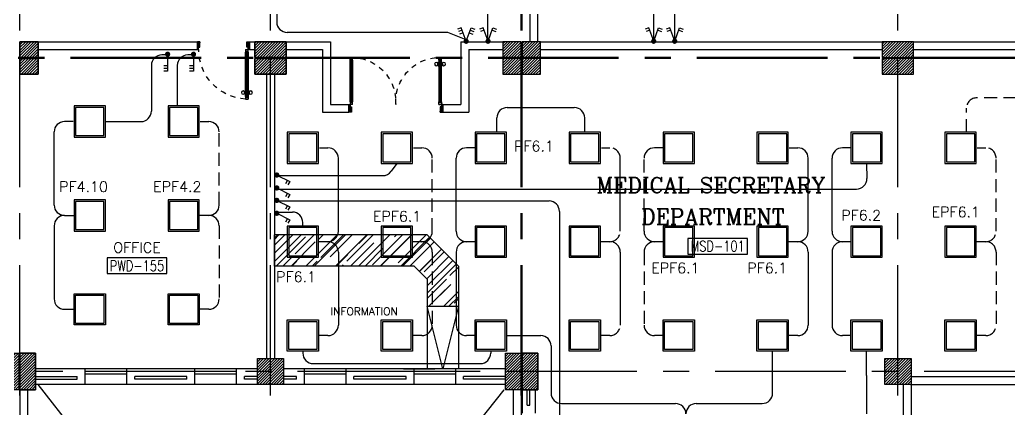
# Model space of a CAD drawing. Extents: x -0.3 to 93.5, y -1.1 to 78.4.
# Drawn here: x 41.01 to 59.96, y 26.62 to 34.09 of the extents above; entities that cross this region are included whole.
import ezdxf
from ezdxf.enums import TextEntityAlignment as Align

# ---------------------------------------------------------------- set-up
doc = ezdxf.new("R2010")
doc.units = 0
doc.header["$MEASUREMENT"] = 0
doc.linetypes.add('CENTERX2', pattern=[4, 2.5, -0.5, 0.5, -0.5])
doc.linetypes.add('HIDDEN', pattern=[0.375, 0.25, -0.125])
doc.layers.get('0').update_dxf_attribs({"linetype": 'CONTINUOUS'})
for name, color, linetype in [('AXES', 11, 'CENTERX2'), ('COL', 11, 'CONTINUOUS'), ('COUNTER', 11, 'CONTINUOUS'), ('DOOR', 7, 'CONTINUOUS'), ('E-CLINE', 2, 'CONTINUOUS'), ('E-HLINE', 2, 'HIDDEN'), ('E-LITE', 4, 'CONTINUOUS'), ('E-SWITCH', 4, 'CONTINUOUS'), ('E-TEXT', 4, 'CONTINUOUS'), ('HAT', 11, 'CONTINUOUS'), ('INSUL', 11, 'CONTINUOUS'), ('RM-BOX', 11, 'CONTINUOUS'), ('RM-NAME', 11, 'CONTINUOUS'), ('RM-NO', 11, 'CONTINUOUS'), ('ROOF', 11, 'CONTINUOUS'), ('SHAFT', 11, 'CONTINUOUS'), ('WALL', 11, 'CONTINUOUS'), ('WIN', 11, 'CONTINUOUS')]:
    doc.layers.add(name, color=color, linetype=linetype)
doc.styles.add('ROMANC', font='romanc', dxfattribs={"height": 0.1})
doc.styles.add('ROMANS', font='ROMANS.shx', dxfattribs={"width": 0.6})

# ---------------------------------------------------------------- blocks, each defined once
blk = doc.blocks.new('RM1')
at = {"layer": 'RM-BOX'}
blk.add_lwpolyline([(570, -200), (-570, -200), (-570, -500), (570, -500)], close=True, dxfattribs=at)
at = {"layer": 'RM-NAME', "style": 'ROMANS'}
for tag, p in [('ROOMNAME1', (0, 324)), ('ROOMNAME2', (0, 0))]:
    blk.add_attdef(tag, text='', height=200, dxfattribs=at).set_placement(p, align=Align.MIDDLE)
at = {"layer": 'RM-NO', "style": 'ROMANS', "width": 0.8}
blk.add_attdef('ROOMNO', text='', height=200, dxfattribs=at).set_placement((0, -350), align=Align.MIDDLE)
blk = doc.blocks.new('*X94')
at = {"color": 0}
for p, q in [((215909, 139859), (216399, 140350)), ((215909, 139912), (216346, 140350)), ((215909, 139965), (216293, 140350)), ((215909, 140018), (216240, 140350)), ((215909, 140071), (216187, 140350)), ((215909, 140124), (216134, 140350)), ((215909, 140177), (216081, 140350)), ((215909, 140230), (216028, 140350)), ((215909, 140283), (215975, 140350)), ((215909, 140337), (215922, 140350)), ((215952, 139850), (216409, 140306)), ((216005, 139850), (216409, 140253)), ((216058, 139850), (216409, 140200)), ((216111, 139850), (216409, 140147)), ((216164, 139850), (216409, 140094)), ((216217, 139850), (216409, 140041)), ((216270, 139850), (216409, 139988)), ((216323, 139850), (216409, 139935)), ((216376, 139850), (216409, 139882))]:
    blk.add_line(p, q, dxfattribs=at)
blk = doc.blocks.new('COL50')
at = {"layer": 'COL'}
blk.add_lwpolyline([(-250, 250), (-250, -250), (250, -250), (250, 250)], close=True, dxfattribs=at)
blk = doc.blocks.new('*X72')
at = {"color": 0}
for p, q in [((227929, 139894), (228385, 140350)), ((227929, 139947), (228331, 140350)), ((227929, 140000), (228278, 140350)), ((227929, 140053), (228225, 140350)), ((227929, 140106), (228172, 140350)), ((227929, 140159), (228119, 140350)), ((227929, 140212), (228066, 140350)), ((227929, 140265), (228013, 140350)), ((227929, 140318), (227960, 140350)), ((227938, 139850), (228429, 140341)), ((227991, 139850), (228429, 140288)), ((228044, 139850), (228429, 140235)), ((228097, 139850), (228429, 140182)), ((228150, 139850), (228429, 140129)), ((228203, 139850), (228429, 140076)), ((228256, 139850), (228429, 140023)), ((228309, 139850), (228429, 139969)), ((228362, 139850), (228429, 139916)), ((228415, 139850), (228429, 139863))]:
    blk.add_line(p, q, dxfattribs=at)
blk = doc.blocks.new('A$C272A55A0')
at = {"layer": 'DOOR', "color": 0, "linetype": 'ByBlock'}
for p, q in [((0, 900), (0, 1050)), ((50, 1050), (0, 1050)), ((25, 950), (50, 950)), ((25, 900), (25, 950)), ((50, 950), (50, 1050)), ((1750, 950), (1750, 1050)), ((1750, 1050), (1800, 1050)), ((1775, 950), (1750, 950)), ((1775, 900), (1775, 950)), ((1800, 1050), (1800, 900)), ((0, 900), (25, 900)), ((75, 900), (25, 900)), ((25, 850), (25, 900)), ((42, 850), (25, 850)), ((58, 870), (42, 870)), ((42, 870), (42, 850)), ((58, 850), (58, 870)), ((75, 850), (58, 850)), ((75, 900), (75, 850)), ((1725, 900), (1775, 900)), ((1725, 900), (1725, 850)), ((1725, 850), (1742, 850)), ((1742, 870), (1758, 870)), ((1742, 850), (1742, 870)), ((1758, 870), (1758, 850)), ((1758, 850), (1775, 850)), ((1800, 900), (1775, 900)), ((1775, 850), (1775, 900)), ((25, 50), (42, 50)), ((25, 50), (25, 0)), ((25, 0), (75, 0)), ((75, 0), (25, 0)), ((42, 50), (42, 30)), ((42, 30), (58, 30)), ((58, 50), (75, 50)), ((58, 50), (58, 30)), ((75, 50), (75, 0)), ((1718, 160), (1709, 160)), ((1709, 95), (1709, 160)), ((1718, 95), (1709, 95)), ((1725, 173), (1718, 173)), ((1718, 173), (1718, 83)), ((1718, 95), (1718, 160)), ((1725, 83), (1718, 83)), ((1742, 50), (1725, 50)), ((1725, 50), (1725, 0)), ((1775, 0), (1725, 0)), ((1725, 0), (1775, 0)), ((1742, 50), (1742, 30)), ((1758, 30), (1742, 30)), ((1775, 50), (1758, 50)), ((1758, 50), (1758, 30)), ((1775, 173), (1782, 173)), ((1775, 83), (1782, 83)), ((1775, 50), (1775, 0)), ((1782, 173), (1782, 83)), ((1782, 160), (1791, 160)), ((1782, 95), (1782, 160)), ((1782, 95), (1791, 95)), ((1791, 95), (1791, 160))]:
    blk.add_line(p, q, dxfattribs=at)
at = {"layer": 'DOOR', "color": 9, "linetype": 'ByBlock'}
for p, q in [((50, 1050), (0, 1010)), ((50, 1050), (0, 937)), ((50, 1050), (37, 950)), ((1750, 1050), (1800, 1010)), ((1750, 1050), (1800, 937)), ((1750, 1050), (1763, 950))]:
    blk.add_line(p, q, dxfattribs=at)
at = {"layer": 'DOOR', "linetype": 'ByBlock'}
for p, q in [((25, 850), (25, 50)), ((42, 850), (42, 50)), ((58, 850), (58, 50)), ((75, 50), (75, 850)), ((1725, 50), (1725, 850)), ((1742, 850), (1742, 50)), ((1758, 850), (1758, 50)), ((1775, 850), (1775, 50))]:
    blk.add_line(p, q, dxfattribs=at)
at = {"layer": 'DOOR', "color": 0, "linetype": 'ByBlock'}
for centre in [(1676, 128), (1824, 128)]:
    blk.add_circle(centre, 32.4, dxfattribs=at)
at = {"layer": 'DOOR', "color": 9, "linetype": 'ByBlock'}
for centre, radius, start, end in [((50, 1050), 54.4, 203.2074, 270), ((50, 1050), 74.4, 227.7764, 270), ((50, 1050), 94.4, 238.0182, 270), ((50, 1050), 34.4, 180, 270), ((50, 1050), 14.4, 180, 270), ((1750, 1050), 14.4, 270, 0), ((1750, 1050), 34.4, 270, 0), ((1750, 1050), 54.4, 270, 336.7926), ((1750, 1050), 74.4, 270, 312.2236), ((1750, 1050), 94.4, 270, 301.9818), ((50, 1050), 114, 244.0838, 257.3774), ((50, 1050), 134, 248.1598, 259.28), ((50, 1050), 154, 251.1053, 256.2858), ((1750, 1050), 114, 282.6226, 295.9162), ((1750, 1050), 134, 280.72, 291.8402), ((1750, 1050), 154, 283.7142, 288.8947)]:
    blk.add_arc(centre, radius, start, end, dxfattribs=at)
at = {"layer": 'DOOR', "linetype": 'HIDDEN', "ltscale": 0.5}
for centre, start, end in [((50, 851), 268.3174, 3.2965), ((1750, 851), 176.7035, 271.6826)]:
    blk.add_arc(centre, 851, start, end, dxfattribs=at)
at = {"layer": 'WALL', "linetype": 'ByBlock'}
blk.add_line((1800, 900), (1800, 1050), dxfattribs=at)
blk = doc.blocks.new('C7')
at = {"layer": 'HAT'}
h = blk.add_hatch(dxfattribs=at)
h.set_pattern_fill('ANSI31', color=256, scale=300, style=0)
h.set_pattern_definition([(45, (-248876.182, -51411.005), (-26.5165043, 26.5165043), [])])
h.paths.add_polyline_path([(350, 300), (250, 300), (0, 300), (0, 0), (350, 0)])
at = {"layer": 'COL'}
blk.add_lwpolyline([(0, 300), (0, 0), (350, 0), (350, 300)], close=True, dxfattribs=at)
blk = doc.blocks.new('C5')
at = {"layer": 'HAT', "linetype": 'ByBlock'}
h = blk.add_hatch(dxfattribs=at)
h.set_pattern_fill('ANSI31', color=256, scale=300, style=0)
h.set_pattern_definition([(45, (-223356.182, -51411.005), (-26.516504, 26.516504), [])])
h.paths.add_polyline_path([(300, 300), (0, 300), (0, 0), (300, 0)])
h.paths.add_polyline_path([(600, 300), (300, 300), (300, 0), (600, 0)])
at = {"layer": 'COL'}
blk.add_lwpolyline([(600, 300), (0, 300), (0, 0), (600, 0)], close=True, dxfattribs=at)
blk = doc.blocks.new('C11')
at = {"layer": 'HAT'}
h = blk.add_hatch(dxfattribs=at)
h.set_pattern_fill('ANSI31', color=256, scale=300, style=0)
h.set_pattern_definition([(45, (-248556.182, -75061.005), (-26.5165043, 26.5165043), [])])
h.paths.add_polyline_path([(300, 700), (0, 700), (0, 350), (300, 350)])
h.paths.add_polyline_path([(300, 350), (0, 350), (0, 0), (300, 0)])
at = {"layer": 'COL'}
blk.add_lwpolyline([(300, 700), (300, 0), (0, 0), (0, 700)], close=True, dxfattribs=at)
blk = doc.blocks.new('C11D')
at = {"layer": 'COL', "linetype": 'ByBlock'}
for p in [(-320, 0), (0, 0)]:
    blk.add_blockref('C11', p, dxfattribs=at)
blk = doc.blocks.new('DOOR-10')
at = {"layer": 'DOOR', "color": 0, "linetype": 'ByBlock'}
for p, q in [((-83, 1005), (-92, 1005)), ((-92, 1005), (-92, 940)), ((-76, 1018), (-83, 1018)), ((-83, 928), (-83, 1018)), ((-83, 1005), (-83, 940)), ((-26, 1100), (-76, 1100)), ((-76, 1100), (-26, 1100)), ((-76, 1050), (-76, 1100)), ((-59, 1050), (-76, 1050)), ((-43, 1070), (-59, 1070)), ((-59, 1050), (-59, 1070)), ((-43, 1050), (-43, 1070)), ((-26, 1050), (-43, 1050)), ((-26, 1050), (-26, 1100)), ((-26, 1018), (-18, 1018)), ((-18, 928), (-18, 1018)), ((-18, 1005), (-9, 1005)), ((-18, 1005), (-18, 940)), ((-9, 1005), (-9, 940)), ((-83, 940), (-92, 940)), ((-76, 928), (-83, 928)), ((-26, 928), (-18, 928)), ((-18, 940), (-9, 940)), ((-76, 200), (-59, 200)), ((-76, 150), (-76, 200)), ((-59, 200), (-59, 180)), ((-43, 200), (-26, 200)), ((-43, 180), (-43, 200)), ((-26, 200), (-26, 150)), ((-1001, 0), (-1001, 150)), ((-1001, 150), (-976, 150)), ((-1001, 150), (-1001, 0)), ((-951, 0), (-1001, 0)), ((-976, 150), (-976, 100)), ((-976, 100), (-951, 100)), ((-951, 100), (-951, 0)), ((-76, 150), (-26, 150)), ((-59, 180), (-43, 180)), ((-51, 100), (-51, 0)), ((-26, 100), (-51, 100)), ((-51, 0), (-1, 0)), ((-1, 150), (-26, 150)), ((-26, 150), (-26, 100))]:
    blk.add_line(p, q, dxfattribs=at)
at = {"layer": 'DOOR', "linetype": 'ByBlock'}
for p, q in [((-76, 1050), (-76, 200)), ((-59, 200), (-59, 1050)), ((-43, 200), (-43, 1050)), ((-26, 200), (-26, 1050))]:
    blk.add_line(p, q, dxfattribs=at)
at = {"layer": 'DOOR', "color": 9, "linetype": 'ByBlock'}
for p, q in [((-951, 0), (-1001, 114)), ((-951, 0), (-1001, 40)), ((-951, 0), (-964, 100)), ((-51, 0), (-1, 114)), ((-51, 0), (-37, 100)), ((-51, 0), (-1, 40)), ((-1, 0), (-1, 150))]:
    blk.add_line(p, q, dxfattribs=at)
at = {"layer": 'DOOR', "color": 0, "linetype": 'ByBlock'}
for centre in [(-124, 973), (23, 973)]:
    blk.add_circle(centre, 32.4, dxfattribs=at)
at = {"layer": 'DOOR', "linetype": 'HIDDEN', "ltscale": 0.5}
blk.add_arc((-23, 149), 952, 93.1482, 179.9482, dxfattribs=at)
at = {"layer": 'DOOR', "color": 9, "linetype": 'ByBlock'}
for centre, radius, start, end in [((-951, 0), 154, 103.7142, 108.8947), ((-951, 0), 134, 100.72, 111.8402), ((-951, 0), 94.4, 90, 121.9818), ((-951, 0), 74.4, 90, 132.2236), ((-951, 0), 54.4, 90, 156.7926), ((-951, 0), 34.4, 90, 180), ((-951, 0), 14.4, 90, 180), ((-51, 0), 94.4, 58.0182, 90), ((-51, 0), 74.4, 47.7764, 90), ((-51, 0), 54.4, 23.2074, 90), ((-51, 0), 34.4, 0, 90), ((-51, 0), 14.4, 0, 90), ((-51, 0), 134, 68.1598, 79.28), ((-51, 0), 114, 64.0838, 77.3774), ((-51, 0), 154, 71.1053, 76.2858)]:
    blk.add_arc(centre, radius, start, end, dxfattribs=at)
blk = doc.blocks.new('L42')
at = {"layer": 'E-LITE'}
for p, q in [((0.3, 0.3), (-0.3, 0.3)), ((-0.3, 0.3), (-0.3, -0.3)), ((0.3, -0.3), (0.3, 0.3)), ((-0.3, -0.3), (0.3, -0.3))]:
    blk.add_line(p, q, dxfattribs=at)
at = {"layer": 'E-LITE', "color": 8}
blk.add_lwpolyline([(-0.27, 0.27), (-0.27, -0.27), (0.27, -0.27), (0.27, 0.27)], close=True, dxfattribs=at)
blk = doc.blocks.new('3G2W')
for p, q in [((0, 0), (0.517, 0.188)), ((0, 0), (0.517, -0.188)), ((0.329, 0.12), (0.278, 0.261)), ((0.423, 0.154), (0.372, 0.295)), ((0.517, 0.188), (0.466, 0.329)), ((0.329, -0.12), (0.278, -0.261)), ((0.423, -0.154), (0.372, -0.295)), ((0.517, -0.188), (0.466, -0.329))]:
    blk.add_line(p, q)
at = {"const_width": 0.1}
blk.add_lwpolyline([(-0.05, 0, 1), (0.05, 0, 1)], format="xyb", close=True, dxfattribs=at)
blk = doc.blocks.new('2G2W')
for p, q in [((0, 0), (0.517, 0.188)), ((0, 0), (0.517, -0.188)), ((0.423, 0.154), (0.372, 0.295)), ((0.517, 0.188), (0.466, 0.329)), ((0.423, -0.154), (0.372, -0.295)), ((0.517, -0.188), (0.466, -0.329))]:
    blk.add_line(p, q)
at = {"const_width": 0.1}
blk.add_lwpolyline([(-0.05, 0, 1), (0.05, 0, 1)], format="xyb", close=True, dxfattribs=at)
blk = doc.blocks.new('2G1W')
for p, q in [((0, 0), (0.55, 0)), ((0.45, 0), (0.45, -0.15)), ((0.55, 0), (0.55, -0.15))]:
    blk.add_line(p, q)
at = {"const_width": 0.1}
blk.add_lwpolyline([(-0.05, 0, 1), (0.05, 0, 1)], format="xyb", close=True, dxfattribs=at)

msp = doc.modelspace()

# ---------------------------------------------------------------- hatches: boundary and pattern name
at = {"layer": 'COUNTER', "linetype": 'ByBlock'}
h = msp.add_hatch(dxfattribs=at)
h.set_pattern_fill('AR-RROOF', color=11, scale=0.3, angle=45, style=0)
h.set_pattern_definition([(45, (-249.90383, -112.74973), (0.25455844, 0.6788225), [4.5, -0.6, 1.5, -0.3]), (45, (-249.72776, -112.36153), (-0.49426764, 0.07000357), [0.9, -0.099, 1.8, -0.225]), (45, (-249.97808, -112.46336), (0.96095812, 1.24521504), [2.4, -0.42, 1.2, -0.3])])
h.paths.add_polyline_path([(45.8874, 29.97), (45.8874, 29.37), (48.5638, 29.37), (48.8124, 29.1215), (48.8124, 28.6), (49.4124, 28.6), (49.4124, 29.37), (48.8124, 29.97)])

# ---------------------------------------------------------------- linework, layer by layer
at = {"layer": 'AXES'}
for p, q in [((45.8124, -1.1143), (45.8124, 77.6984)), ((57.8324, -1.1143), (57.8324, 77.6984)), ((41.0124, -1.1143), (41.0124, 77.3484)), ((50.6124, -1.1143), (50.6124, 77.3484)), ((50.6324, -1.1143), (50.6324, 77.3484)), ((92.4824, 33.37), (30.1924, 33.37)), ((92.4824, 33.35), (30.1924, 33.35)), ((92.8324, 27.35), (40.7424, 27.35))]:
    msp.add_line(p, q, dxfattribs=at)
at = {"layer": 'COUNTER', "linetype": 'ByBlock'}
for p, q in [((45.8874, 29.37), (45.8874, 29.97)), ((48.8124, 29.97), (45.8874, 29.97)), ((48.8124, 29.97), (49.4124, 29.37)), ((48.5638, 29.37), (45.8874, 29.37)), ((48.5638, 29.37), (48.8124, 29.1215)), ((49.4124, 29.37), (49.4124, 27.4)), ((48.8124, 29.1215), (48.8124, 27.4)), ((48.8124, 28.6), (49.4124, 28.6)), ((49.1124, 27.4), (48.8124, 28.6)), ((49.4124, 28.6), (49.1124, 27.4)), ((48.3624, 27.4), (48.9624, 27.4))]:
    msp.add_line(p, q, dxfattribs=at)
at = {"layer": 'E-CLINE', "color": 4, "linetype": 'ByBlock'}
for p, q in [((50.3494, 32.4091), (51.6322, 32.4091)), ((51.8322, 31.9375), (51.8322, 32.2091)), ((41.8691, 30.3404), (42.0501, 30.3404)), ((44.631, 30.3404), (44.4501, 30.3404)), ((46.9131, 29.8375), (46.7322, 29.8375)), ((48.7131, 29.8375), (48.5322, 29.8375)), ((49.7322, 29.8375), (49.5701, 29.8375)), ((52.3131, 29.8375), (52.1322, 29.8375)), ((53.3322, 29.8375), (53.1701, 29.8375)), ((55.9131, 29.8375), (55.7322, 29.8375)), ((56.9322, 29.8375), (56.7701, 29.8375)), ((59.5131, 29.8375), (59.3322, 29.8375)), ((41.8691, 28.5404), (42.0501, 28.5404)), ((44.631, 28.5404), (44.4501, 28.5404)), ((46.9131, 28.0375), (46.7322, 28.0375)), ((48.7131, 28.0375), (48.5322, 28.0375)), ((49.7322, 28.0375), (49.5701, 28.0375)), ((50.3322, 28.0375), (50.9887, 28.0375)), ((52.3131, 28.0375), (52.1322, 28.0375)), ((53.3322, 28.0375), (53.1701, 28.0375)), ((55.9131, 28.0375), (55.7322, 28.0375)), ((56.9322, 28.0375), (56.7701, 28.0375)), ((59.5131, 28.0375), (59.3322, 28.0375)), ((46.4322, 27.7375), (46.4322, 27.7009)), ((50.0322, 27.7375), (50.0322, 27.7009)), ((51.1887, 27.8375), (51.1887, 26.9343)), ((55.4322, 26.9343), (55.4322, 27.7375)), ((57.2322, 27.2716), (57.2322, 27.7375)), ((46.6322, 27.5009), (49.8322, 27.5009)), ((57.2322, 27.2716), (57.2322, 26.5343)), ((51.3887, 26.7343), (53.5702, 26.7343)), ((53.9702, 26.7343), (55.2322, 26.7343))]:
    msp.add_line(p, q, dxfattribs=at)
at = {"layer": 'E-CLINE', "color": 4}
for p, q in [((42.0312, 32.1404), (41.8691, 32.1404)), ((44.469, 32.1404), (44.631, 32.1404)), ((50.1494, 31.9375), (50.1494, 32.2091)), ((41.6691, 30.5404), (41.6691, 31.9404)), ((46.751, 31.6375), (46.9131, 31.6375)), ((48.551, 31.6375), (48.7131, 31.6375)), ((49.7322, 31.6375), (49.5701, 31.6375)), ((52.151, 31.6375), (52.3131, 31.6375)), ((53.3322, 31.6375), (53.1701, 31.6375)), ((55.751, 31.6375), (55.9131, 31.6375)), ((56.9322, 31.6375), (56.7701, 31.6375)), ((59.351, 31.6375), (59.5131, 31.6375)), ((47.1131, 30.0375), (47.1131, 31.4375)), ((49.3701, 30.0375), (49.3701, 31.4375)), ((52.5131, 30.0375), (52.5131, 31.4375)), ((56.1131, 30.0375), (56.1131, 31.4375)), ((56.5701, 30.0375), (56.5701, 31.4375)), ((41.6691, 30.1404), (41.6691, 28.7404)), ((47.1131, 29.6375), (47.1131, 28.2375)), ((49.3701, 29.6375), (49.3701, 28.2375)), ((52.5131, 29.6375), (52.5131, 28.2375)), ((56.1131, 29.6375), (56.1131, 28.2375)), ((56.5701, 29.6375), (56.5701, 28.2375))]:
    msp.add_line(p, q, dxfattribs=at)
at = {"layer": 'E-CLINE', "color": 4, "linetype": 'ByBlock'}
for centre, start, end in [((50.3494, 32.2091), 90, 180), ((51.6322, 32.2091), 0, 90), ((41.8691, 30.5404), 180, 270), ((44.631, 30.5404), 270, 0), ((41.8691, 30.1404), 90, 180), ((44.631, 30.1404), 0, 90), ((46.9131, 30.0375), 270, 0), ((48.7131, 30.0375), 270, 0), ((49.5701, 30.0375), 180, 270), ((53.1701, 30.0375), 180, 270), ((55.9131, 30.0375), 270, 0), ((56.7701, 30.0375), 180, 270), ((46.9131, 29.6375), 0, 90), ((48.7131, 29.6375), 0, 90), ((49.5701, 29.6375), 90, 180), ((53.1701, 29.6375), 90, 180), ((55.9131, 29.6375), 0, 90), ((56.7701, 29.6375), 90, 180), ((41.8691, 28.7404), 180, 270), ((44.631, 28.7404), 270, 0), ((46.9131, 28.2375), 270, 0), ((48.7131, 28.2375), 270, 0), ((49.5701, 28.2375), 180, 270), ((53.1701, 28.2375), 180, 270), ((55.9131, 28.2375), 270, 0), ((56.7701, 28.2375), 180, 270), ((50.9887, 27.8375), 0, 90), ((46.6322, 27.7009), 180, 270), ((49.8322, 27.7009), 270, 0), ((51.3887, 26.9343), 180, 270), ((55.2322, 26.9343), 270, 0), ((53.5702, 26.5343), 0, 90), ((53.9702, 26.5343), 90, 180)]:
    msp.add_arc(centre, 0.2, start, end, dxfattribs=at)
at = {"layer": 'E-CLINE', "color": 4}
for centre, start, end in [((41.8691, 31.9404), 90, 180), ((44.631, 31.9404), 0, 90), ((46.9131, 31.4375), 0, 90), ((48.7131, 31.4375), 0, 90), ((49.5701, 31.4375), 90, 180), ((53.1701, 31.4375), 90, 180), ((55.9131, 31.4375), 0, 90), ((56.7701, 31.4375), 90, 180)]:
    msp.add_arc(centre, 0.2, start, end, dxfattribs=at)
at = {"layer": 'E-HLINE', "color": 4}
for p, q in [((64.2322, 32.5957), (59.3454, 32.5957)), ((59.1454, 31.9375), (59.1454, 32.3957)), ((44.831, 30.5404), (44.831, 31.9404)), ((48.9131, 30.0375), (48.9131, 31.4375)), ((52.9701, 30.0375), (52.9701, 31.4375)), ((59.7131, 30.0375), (59.7131, 31.4375)), ((44.831, 30.1404), (44.831, 28.7404)), ((48.9131, 29.6375), (48.9131, 28.2375)), ((52.9701, 29.6375), (52.9701, 28.2375)), ((59.7131, 29.6375), (59.7131, 28.2375))]:
    msp.add_line(p, q, dxfattribs=at)
for centre, start, end in [((59.3454, 32.3957), 90, 180), ((52.3131, 31.4375), 0, 90), ((59.5131, 31.4375), 0, 90), ((52.3131, 30.0375), 270, 0), ((59.5131, 30.0375), 270, 0), ((52.3131, 29.6375), 0, 90), ((59.5131, 29.6375), 0, 90), ((52.3131, 28.2375), 270, 0), ((59.5131, 28.2375), 270, 0)]:
    msp.add_arc(centre, 0.2, start, end, dxfattribs=at)
at = {"layer": 'E-SWITCH', "linetype": 'ByBlock', "ltscale": 0.3}
for p, q in [((45.9329, 34.949), (45.9329, 34.0492)), ((49.2106, 33.8492), (46.1329, 33.8492)), ((49.5613, 33.7052), (49.2106, 33.8492)), ((48.2322, 31.3375), (48.1232, 31.1865)), ((57.2322, 31.3375), (57.2389, 31.0498)), ((45.9572, 31.1035), (47.961, 31.1035)), ((45.9236, 30.8451), (57.0389, 30.8451)), ((45.9572, 30.6179), (51.1488, 30.6179)), ((45.946, 30.4042), (46.2322, 30.4042)), ((51.3488, 30.4179), (51.3488, 26.1025)), ((46.4322, 30.1375), (46.4322, 30.2042))]:
    msp.add_line(p, q, dxfattribs=at)
at = {"layer": 'E-SWITCH', "color": 4}
for p, q in [((49.9773, 33.6802), (49.9773, 35.049)), ((53.1542, 33.6802), (53.1542, 34.949)), ((53.5558, 33.6802), (53.5558, 34.199)), ((43.822, 33.417), (43.7315, 33.417)), ((43.8425, 33.4313), (43.8425, 33.1063)), ((44.3185, 33.417), (44.2281, 33.417)), ((44.339, 33.4313), (44.339, 33.1063)), ((43.5315, 33.217), (43.5315, 32.3404)), ((43.8425, 33.2063), (43.7675, 33.2063)), ((44.0281, 33.217), (44.0281, 32.4404)), ((44.339, 33.2063), (44.264, 33.2063)), ((43.8425, 33.1563), (43.7675, 33.1563)), ((43.8425, 33.1063), (43.7675, 33.1063)), ((44.339, 33.1563), (44.264, 33.1563)), ((44.339, 33.1063), (44.264, 33.1063)), ((42.6501, 32.1404), (43.3315, 32.1404))]:
    msp.add_line(p, q, dxfattribs=at)
at = {"layer": 'E-SWITCH', "color": 4, "const_width": 0.05}
for points in [[(43.8425, 33.4563, 1), (43.8425, 33.4063, 1)], [(44.339, 33.4563, 1), (44.339, 33.4063, 1)]]:
    msp.add_lwpolyline(points, format="xyb", close=True, dxfattribs=at)
at = {"layer": 'E-SWITCH', "linetype": 'ByBlock', "ltscale": 0.3}
for centre, start, end in [((46.1329, 34.0492), 180, 270), ((47.961, 31.3035), 270, 324.19326), ((57.0389, 31.0451), 270, 1.33552), ((51.1488, 30.4179), 0, 90), ((46.2322, 30.2042), 0, 90)]:
    msp.add_arc(centre, 0.2, start, end, dxfattribs=at)
at = {"layer": 'E-SWITCH', "color": 4}
for centre, start, end in [((43.7315, 33.217), 90, 180), ((44.2281, 33.217), 90, 180), ((43.3315, 32.3404), 270, 0)]:
    msp.add_arc(centre, 0.2, start, end, dxfattribs=at)
at = {"layer": 'INSUL'}
for p, q in [((41.3124, 27.25), (42.1124, 27.25)), ((41.3124, 27.2), (42.1124, 27.2)), ((42.1124, 27.2), (42.1124, 27.25)), ((43.2124, 27.2), (43.2124, 27.25)), ((44.2124, 27.25), (43.2124, 27.25)), ((44.2124, 27.2), (43.2124, 27.2)), ((44.2124, 27.2), (44.2124, 27.25)), ((45.3124, 27.2), (45.3124, 27.25)), ((45.5624, 27.25), (45.3124, 27.25)), ((45.5624, 27.2), (45.3124, 27.2)), ((46.3124, 27.25), (46.0624, 27.25)), ((46.3124, 27.2), (46.0624, 27.2)), ((46.3124, 27.2), (46.3124, 27.25)), ((48.4124, 27.25), (47.4124, 27.25)), ((47.4124, 27.2), (47.4124, 27.25)), ((48.4124, 27.2), (47.4124, 27.2)), ((48.4124, 27.2), (48.4124, 27.25)), ((50.3124, 27.25), (49.5124, 27.25)), ((49.5124, 27.2), (49.5124, 27.25)), ((50.3124, 27.2), (49.5124, 27.2)), ((50.7324, 26.7), (50.7324, 27)), ((50.7824, 26.7), (50.7824, 27)), ((50.7324, 26.7), (50.7824, 26.7))]:
    msp.add_line(p, q, dxfattribs=at)
at = {"layer": 'ROOF'}
for p, q in [((41.0124, 27.1), (41.0124, 15.45)), ((41.1624, 15.55), (41.1624, 27)), ((50.4624, 27), (50.4624, 15.4)), ((50.6124, 27.1), (50.6124, 15.4))]:
    msp.add_line(p, q, dxfattribs=at)
at = {"layer": 'SHAFT'}
for p, q in [((41.1424, 15.55), (50.2924, 27)), ((50.4424, 15.55), (41.3603, 27.0988))]:
    msp.add_line(p, q, dxfattribs=at)
at = {"layer": 'WALL'}
for p, q in [((50.7803, 34.295), (50.7803, 33.67)), ((50.9303, 34.295), (50.9303, 33.67)), ((41.3624, 33.67), (44.4124, 33.67)), ((44.4124, 33.52), (44.4124, 33.67)), ((45.4124, 33.67), (45.5124, 33.67)), ((45.4124, 33.52), (45.4124, 33.67)), ((46.1124, 33.67), (46.9621, 33.67)), ((49.4621, 33.67), (50.2624, 33.67)), ((50.9824, 33.67), (57.5324, 33.67)), ((58.1324, 33.67), (64.7324, 33.67)), ((41.3624, 33.52), (44.4124, 33.52)), ((45.4124, 33.52), (45.5124, 33.52)), ((46.1124, 33.52), (46.8121, 33.52)), ((49.6121, 33.52), (50.2624, 33.52)), ((50.9824, 33.52), (57.5324, 33.52)), ((58.1324, 33.52), (64.7324, 33.52)), ((45.7374, 33.05), (45.7374, 27.6)), ((45.8874, 33.05), (45.8874, 27.6)), ((46.9621, 32.47), (47.3121, 32.47)), ((49.1121, 32.47), (49.4621, 32.47)), ((46.8121, 32.32), (47.3121, 32.32)), ((49.1121, 32.32), (49.6121, 32.32)), ((42.2624, 27.4), (41.3124, 27.4)), ((42.2624, 27.1), (42.2624, 27.4)), ((43.0624, 27.1), (43.0624, 27.4)), ((44.3624, 27.4), (43.0624, 27.4)), ((44.3624, 27.1), (44.3624, 27.4)), ((45.1624, 27.1), (45.1624, 27.4)), ((45.5624, 27.4), (45.1624, 27.4)), ((46.4624, 27.4), (46.0624, 27.4)), ((46.4624, 27.1), (46.4624, 27.4)), ((48.5624, 27.4), (47.2624, 27.4)), ((47.2624, 27.1), (47.2624, 27.4)), ((48.5624, 27.1), (48.5624, 27.4)), ((50.3124, 27.4), (49.3624, 27.4)), ((49.3624, 27.1), (49.3624, 27.4)), ((42.2624, 27.0988), (41.3124, 27.0988)), ((44.3624, 27.1), (43.0624, 27.1)), ((45.5624, 27.1), (45.1624, 27.1)), ((46.4624, 27.1), (46.0624, 27.1)), ((48.5624, 27.1), (47.2624, 27.1)), ((50.3124, 27.1), (49.3624, 27.1)), ((50.6324, 27.1), (50.6324, 26.55)), ((50.8824, 27), (50.8824, 26.55))]:
    msp.add_line(p, q, dxfattribs=at)
at = {"layer": 'WALL', "linetype": 'ByBlock'}
for p, q in [((46.9621, 33.67), (46.9621, 32.47)), ((49.4621, 33.67), (49.4621, 32.47)), ((46.8121, 33.52), (46.8121, 32.32)), ((49.6121, 33.52), (49.6121, 32.32)), ((47.3121, 32.32), (47.3121, 32.47)), ((49.1121, 32.32), (49.1121, 32.47)), ((58.0824, 27.25), (64.7824, 27.25)), ((57.9324, 27.1), (57.9324, 22.86)), ((58.0824, 27.1), (64.7824, 27.1)), ((58.0824, 27.1), (58.0824, 22.71))]:
    msp.add_line(p, q, dxfattribs=at)
at = {"layer": 'WALL', "linetype": 'ByBlock', "ltscale": 0.3}
for points in [[(41.0124, 33.67), (41.3624, 33.67), (41.3624, 33.37), (41.0124, 33.37)], [(45.5124, 33.67), (46.1124, 33.67), (46.1124, 33.37), (45.5124, 33.37)], [(41.0124, 33.35), (41.3624, 33.35), (41.3624, 33.05), (41.0124, 33.05)], [(45.5124, 33.35), (46.1124, 33.35), (46.1124, 33.05), (45.5124, 33.05)], [(41.3124, 27.7), (41.0124, 27.7), (41.0124, 27), (41.3124, 27)], [(50.3124, 27.7), (50.6124, 27.7), (50.6124, 27), (50.3124, 27)], [(50.6324, 27), (50.9324, 27), (50.9324, 27.7), (50.6324, 27.7)], [(45.5624, 27.6), (46.0624, 27.6), (46.0624, 27.1), (45.5624, 27.1)], [(57.5824, 27.6), (58.0824, 27.6), (58.0824, 27.1), (57.5824, 27.1)]]:
    msp.add_lwpolyline(points, close=True, dxfattribs=at)
at = {"layer": 'WIN'}
for p, q in [((43.0624, 27.4), (42.2624, 27.4)), ((43.0624, 27.35), (42.2624, 27.35)), ((43.0624, 27.3), (42.2624, 27.3)), ((45.1624, 27.4), (44.3624, 27.4)), ((45.1624, 27.35), (44.3624, 27.35)), ((45.1624, 27.3), (44.3624, 27.3)), ((47.2624, 27.4), (46.4624, 27.4)), ((47.2624, 27.35), (46.4624, 27.35)), ((47.2624, 27.3), (46.4624, 27.3)), ((49.3624, 27.4), (48.5624, 27.4)), ((49.3624, 27.35), (48.5624, 27.35)), ((49.3624, 27.3), (48.5624, 27.3)), ((43.0624, 27.1), (42.2624, 27.1)), ((45.1624, 27.1), (44.3624, 27.1)), ((47.2624, 27.1), (46.4624, 27.1)), ((49.3624, 27.1), (48.5624, 27.1))]:
    msp.add_line(p, q, dxfattribs=at)

# ---------------------------------------------------------------- block references
at = {"layer": 'COL', "linetype": 'ByBlock', "xscale": 0.0009999999892897904, "yscale": 0.000999999996565748, "zscale": 0.001}
for name, p in [('C7', (41.0124, 33.37)), ('C5', (45.5124, 33.37)), ('C7', (50.2624, 33.37)), ('C7', (50.6324, 33.37)), ('C5', (57.5324, 33.37)), ('C7', (41.0124, 33.05)), ('C5', (45.5124, 33.05)), ('C7', (50.2624, 33.05)), ('C7', (50.6324, 33.05)), ('C5', (57.5324, 33.05)), ('C11D', (41.0124, 27)), ('C11D', (50.6324, 27))]:
    msp.add_blockref(name, p, dxfattribs=at)
at = {"layer": 'COL', "xscale": -0.0009999999892897904, "yscale": 0.000999999996565748, "zscale": 0.001}
for p in [(45.8124, 27.35), (57.8324, 27.35)]:
    msp.add_blockref('COL50', p, dxfattribs=at)
at = {"layer": 'DOOR', "color": 0, "linetype": 'ByBlock', "ltscale": 0.3, "xscale": -0.0009999999892897904, "yscale": 0.000999999996565748, "zscale": 0.001, "rotation": 180}
msp.add_blockref('DOOR-10', (45.4131, 33.67), dxfattribs=at)
at = {"layer": 'DOOR', "color": 0, "linetype": 'ByBlock', "xscale": -0.0009999999892897904, "yscale": 0.000999999996565748, "zscale": 0.001, "rotation": 180}
msp.add_blockref('A$C272A55A0', (47.3121, 33.3704), dxfattribs=at)
at = {"layer": 'E-LITE', "rotation": 180}
for p in [(42.3501, 32.1404), (44.1501, 32.1404), (46.4322, 31.6375), (48.2322, 31.6375), (50.0322, 31.6375), (51.8322, 31.6375), (53.6322, 31.6375), (55.4322, 31.6375), (57.2322, 31.6375), (59.0322, 31.6375), (42.3501, 30.3404), (44.1501, 30.3404), (46.4322, 29.8375), (48.2322, 29.8375), (50.0322, 29.8375), (51.8322, 29.8375), (53.6322, 29.8375), (55.4322, 29.8375), (57.2322, 29.8375), (59.0322, 29.8375)]:
    msp.add_blockref('L42', p, dxfattribs=at)
at = {"layer": 'E-LITE', "xscale": -1}
for p in [(42.3501, 28.5404), (44.1501, 28.5404), (46.4322, 28.0375), (48.2322, 28.0375), (50.0322, 28.0375), (51.8322, 28.0375), (53.6322, 28.0375), (55.4322, 28.0375), (57.2322, 28.0375), (59.0322, 28.0375)]:
    msp.add_blockref('L42', p, dxfattribs=at)
at = {"layer": 'E-SWITCH', "color": 4, "xscale": 0.5, "yscale": 0.5, "zscale": 0.5, "rotation": 90}
for name, p in [('3G2W', (49.5613, 33.6802)), ('2G2W', (49.9808, 33.6802)), ('2G2W', (53.1542, 33.6802)), ('2G2W', (53.5558, 33.6802))]:
    msp.add_blockref(name, p, dxfattribs=at)
at = {"layer": 'E-SWITCH', "linetype": 'ByBlock', "ltscale": 0.3, "xscale": 0.5, "yscale": 0.5, "zscale": 0.5, "rotation": 333.43722338164}
for p in [(45.9348, 31.1147), (45.9348, 30.8675), (45.9348, 30.6291), (45.9348, 30.3819)]:
    msp.add_blockref('2G1W', p, dxfattribs=at)
at = {"layer": 'HAT', "xscale": 0.0009999999892897904, "yscale": 0.000999999996565748, "zscale": 0.001}
for name in ['*X94', '*X72']:
    msp.add_blockref(name, (-170.3462, -112.7497), dxfattribs=at)
at = {"layer": 'RM-NAME', "xscale": 0.0009999999892897904, "yscale": 0.000999999996565748, "zscale": 0.001}
msp.add_blockref('RM1', (43.2562, 29.7247), dxfattribs=at).add_auto_attribs({'ROOMNO': 'PWD-155', 'ROOMNAME2': 'OFFICE'})
at = {"layer": 'RM-NAME'}
ref = msp.add_blockref('RM1', (54.3795, 30.1008), dxfattribs=dict(at, xscale=0.0009999999892897904, yscale=0.000999999996565748, zscale=0.001))
ref.add_attrib('ROOMNO', 'MSD-101', dxfattribs={"layer": 'RM-NO', "height": 0.2, "style": 'ROMANS', "width": 0.8}).set_placement((54.3795, 29.7508), align=Align.MIDDLE)

# ---------------------------------------------------------------- texts
at = {"layer": 'E-TEXT', "color": 4, "style": 'ROMANS'}
for s, p in [(' PF6.1', (50.3413, 31.568)), ('  PF4.10', (41.4909, 30.7929)), ('  EPF4.2', (43.2909, 30.7929)), (' EPF6.1', (47.6379, 30.2243)), (' PF6.2', (56.61, 30.244)), (' EPF6.1', (58.3397, 30.3055)), (' EPF6.1', (52.9692, 29.2319)), (' PF6.1', (54.81, 29.2334)), (' PF6.1', (45.7845, 29.0626))]:
    msp.add_text(s, height=0.2, dxfattribs=at).set_placement(p)
at = {"layer": 'RM-NAME', "style": 'ROMANC'}
for s, height, p in [('MEDICAL SECRETARY', 0.3, (54.2507, 30.9208)), ('DEPARTMENT', 0.3, (54.2863, 30.3168)), ('INFORMATION', 0.15, (47.6057, 28.5024))]:
    msp.add_text(s, height=height, dxfattribs=at).set_placement(p, align=Align.MIDDLE)

doc.saveas('drawing.dxf')
